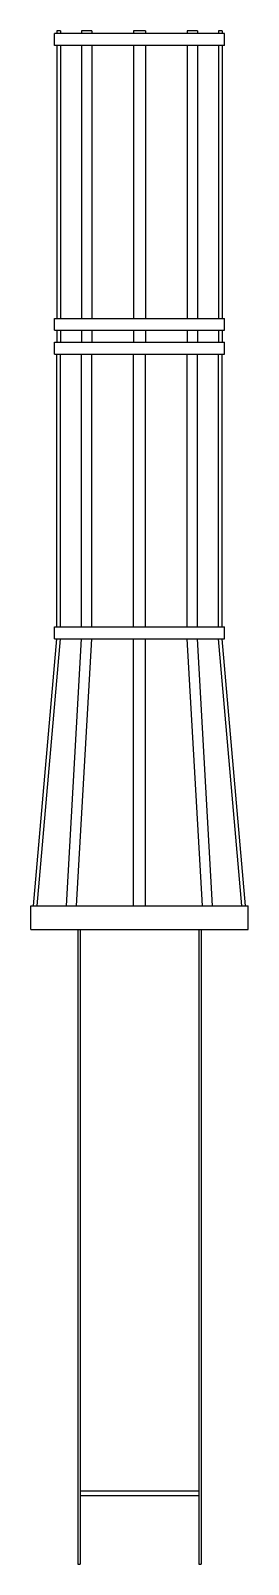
# Model space of a CAD drawing. Header units: inches. Extents: x -18 to 18, y -216 to 42.
import ezdxf

# ---------------------------------------------------------------- set-up
doc = ezdxf.new("R2010")
doc.units = ezdxf.units.IN
doc.header["$LTSCALE"] = 0.5
doc.header["$MEASUREMENT"] = 0

msp = doc.modelspace()

# ---------------------------------------------------------------- linework, layer by layer
for p, q in [((14.31, 42), (-14.31, 42)), ((-14.31, 40), (-14.31, 42)), ((-13.93, 42.5), (-13.93, 42)), ((-13.31, 42.5), (-13.93, 42.5)), ((-13.31, 42.5), (-13.31, 42)), ((-9.74, 42.5), (-9.74, 42)), ((-8.03, 42.5), (-9.74, 42.5)), ((-8.03, 42.5), (-8.03, 42)), ((-1, 42.5), (-1, 42)), ((1, 42.5), (-1, 42.5)), ((1, 42.5), (1, 42)), ((8.03, 42.5), (8.03, 42)), ((9.74, 42.5), (8.03, 42.5)), ((9.74, 42.5), (9.74, 42)), ((13.31, 42.5), (13.31, 42)), ((13.93, 42.5), (13.31, 42.5)), ((13.93, 42.5), (13.93, 42)), ((14.31, 40), (14.31, 42)), ((14.31, 40), (-14.31, 40)), ((-13.93, 40), (-13.93, -6)), ((-13.31, 40), (-13.31, -6)), ((-9.74, 40), (-9.74, -6)), ((-8.03, 40), (-8.03, -6)), ((-1, 40), (-1, -6)), ((1, 40), (1, -6)), ((8.03, 40), (8.03, -6)), ((9.74, 40), (9.74, -6)), ((13.31, 40), (13.31, -6)), ((13.93, 40), (13.93, -6)), ((-14.31, -6), (14.31, -6)), ((-14.31, -8), (-14.31, -6)), ((14.31, -8), (14.31, -6)), ((-14.31, -8), (14.31, -8)), ((-14.31, -10), (14.31, -10)), ((-14.31, -12), (-14.31, -10)), ((-13.93, -8), (-13.93, -10)), ((-13.31, -8), (-13.31, -10)), ((-9.74, -8), (-9.74, -10)), ((-8.03, -8), (-8.03, -10)), ((-1, -8), (-1, -10)), ((1, -8), (1, -10)), ((8.03, -8), (8.03, -10)), ((9.74, -8), (9.74, -10)), ((13.31, -8), (13.31, -10)), ((13.93, -8), (13.93, -10)), ((14.31, -12), (14.31, -10)), ((-14.31, -12), (14.31, -12)), ((-13.93, -58), (-13.93, -12)), ((-13.31, -58), (-13.31, -12)), ((-9.74, -58), (-9.74, -12)), ((-8.03, -58), (-8.03, -12)), ((-1, -58), (-1, -12)), ((1, -58), (1, -12)), ((8.03, -58), (8.03, -12)), ((9.74, -58), (9.74, -12)), ((13.31, -58), (13.31, -12)), ((13.93, -58), (13.93, -12)), ((-14.31, -58), (14.31, -58)), ((-14.31, -60), (-14.31, -58)), ((14.31, -60), (14.31, -58)), ((-17.86, -105), (-13.93, -60)), ((-17.25, -105), (-13.31, -60)), ((-14.31, -60), (14.31, -60)), ((-12.31, -105), (-9.74, -60)), ((-10.6, -105), (-8.03, -60)), ((-1, -105), (-1, -60)), ((1, -105), (1, -60)), ((10.6, -105), (8.03, -60)), ((12.31, -105), (9.74, -60)), ((17.25, -105), (13.31, -60)), ((17.86, -105), (13.93, -60)), ((-18.31, -108.99), (-18.31, -105)), ((-18.31, -105), (18.31, -105)), ((18.31, -108.99), (18.31, -105)), ((-18.31, -108.99), (18.31, -108.99)), ((-10.38, -108.99), (-10.38, -216)), ((-10, -108.99), (-10, -216)), ((10, -108.99), (10, -216)), ((10.38, -108.99), (10.38, -216)), ((-10, -203.62), (10, -203.62)), ((-10, -204.38), (10, -204.38)), ((-10.38, -216), (-10, -216)), ((10, -216), (10.38, -216))]:
    msp.add_line(p, q)

doc.saveas('drawing.dxf')
